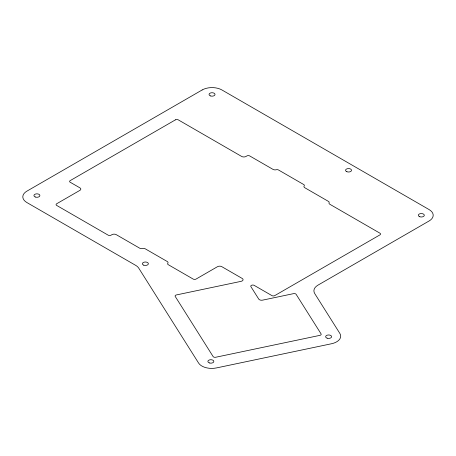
<?xml version="1.0" encoding="UTF-8"?>
<svg xmlns="http://www.w3.org/2000/svg" width="456" height="456" viewBox="0 0 456 456"><rect width="100%" height="100%" fill="white"/><g stroke="black" fill="none" stroke-linecap="round" stroke-linejoin="round"><path stroke-width="0.68" d="M202.179 89.952L26.887 191.155A13.948 8.054 0 0 0 26.887 202.544L135.546 265.278A13.948 8.054 0 0 1 138.789 268.219L198.628 363.107A13.948 8.054 0 0 0 216.503 367.918L331.523 343.75A13.948 8.054 0 0 0 339.857 333.427L314.737 293.584A13.948 8.054 0 0 1 317.98 285.137L429.113 220.972A13.948 8.054 0 0 0 429.113 209.583L221.901 89.952A13.948 8.054 0 0 0 202.179 89.952M175.44 119.848L70.19 180.616A1.995 1.151 0 0 0 70.19 182.24L79.931 187.861A3.038 1.756 0 0 1 79.931 190.34L56.669 203.769A2.023 1.168 0 0 0 56.669 205.422L108.197 235.171A2.023 1.168 0 0 0 111.059 235.171L111.954 234.658A3.038 1.756 0 0 1 116.251 234.658L139.77 248.235A2.023 1.168 0 0 0 141.993 248.486A3.038 1.756 0 0 1 145.321 248.856L167.152 261.459A3.038 1.756 0 0 1 167.802 263.386A2.023 1.168 0 0 0 168.23 264.668L193.184 279.072A2.023 1.168 0 0 0 196.046 279.072L217.518 266.674A3.038 1.756 0 0 1 221.81 266.674L242.21 278.456A3.038 1.756 0 0 1 241.104 281.341L176.426 294.935A2.023 1.168 0 0 0 175.212 296.428L213.117 356.558A2.023 1.168 0 0 0 215.711 357.253L319.855 335.371A2.023 1.168 0 0 0 321.064 333.872L296.138 294.337A2.023 1.168 0 0 0 293.544 293.641L262.639 300.133A3.038 1.756 0 0 1 258.746 299.09L250.88 286.613A2.023 1.168 0 0 1 251.695 285.228A2.023 1.168 0 0 1 254.214 285.382L271.907 295.602A2.023 1.168 0 0 0 274.768 295.602L379.973 234.863A2.023 1.168 0 0 0 379.973 233.21L329.876 204.288A3.038 1.756 0 0 1 329.089 202.595A2.023 1.168 0 0 0 328.565 201.466L304.825 187.758A3.038 1.756 0 0 1 304.18 185.837A2.023 1.168 0 0 0 303.747 184.555L278.53 169.997A2.023 1.168 0 0 0 276.313 169.746A3.038 1.756 0 0 1 272.979 169.37L249.723 155.946A2.023 1.168 0 0 0 246.856 155.946L245.961 156.459A3.038 1.756 0 0 1 241.669 156.459L178.256 119.848A1.995 1.151 0 0 0 175.44 119.848M346.873 171.724A2.987 1.727 0 0 0 351.519 170.407A2.987 1.727 0 0 0 347.215 168.743A2.987 1.727 0 0 0 346.873 171.724M419.822 216.765A2.987 1.727 0 0 0 424.308 215.272A2.987 1.727 0 0 0 419.822 213.778A2.987 1.727 0 0 0 419.822 216.765M327.134 338.181A2.987 1.727 0 0 0 331.62 336.688A2.987 1.727 0 0 0 327.134 335.194A2.987 1.727 0 0 0 327.134 338.181M209.361 362.93A2.987 1.727 0 0 0 213.841 361.437A2.987 1.727 0 0 0 209.361 359.944A2.987 1.727 0 0 0 209.361 362.93M143.725 265.164A2.987 1.727 0 0 0 148.365 263.842A2.987 1.727 0 0 0 144.062 262.177A2.987 1.727 0 0 0 143.725 265.164M35.249 196.992A2.987 1.727 0 0 0 39.889 195.67A2.987 1.727 0 0 0 35.585 194.011A2.987 1.727 0 0 0 35.249 196.992M210.547 95.942A2.987 1.727 0 0 0 215.027 94.449A2.987 1.727 0 0 0 210.547 92.95A2.987 1.727 0 0 0 210.547 95.942"/></g></svg>
